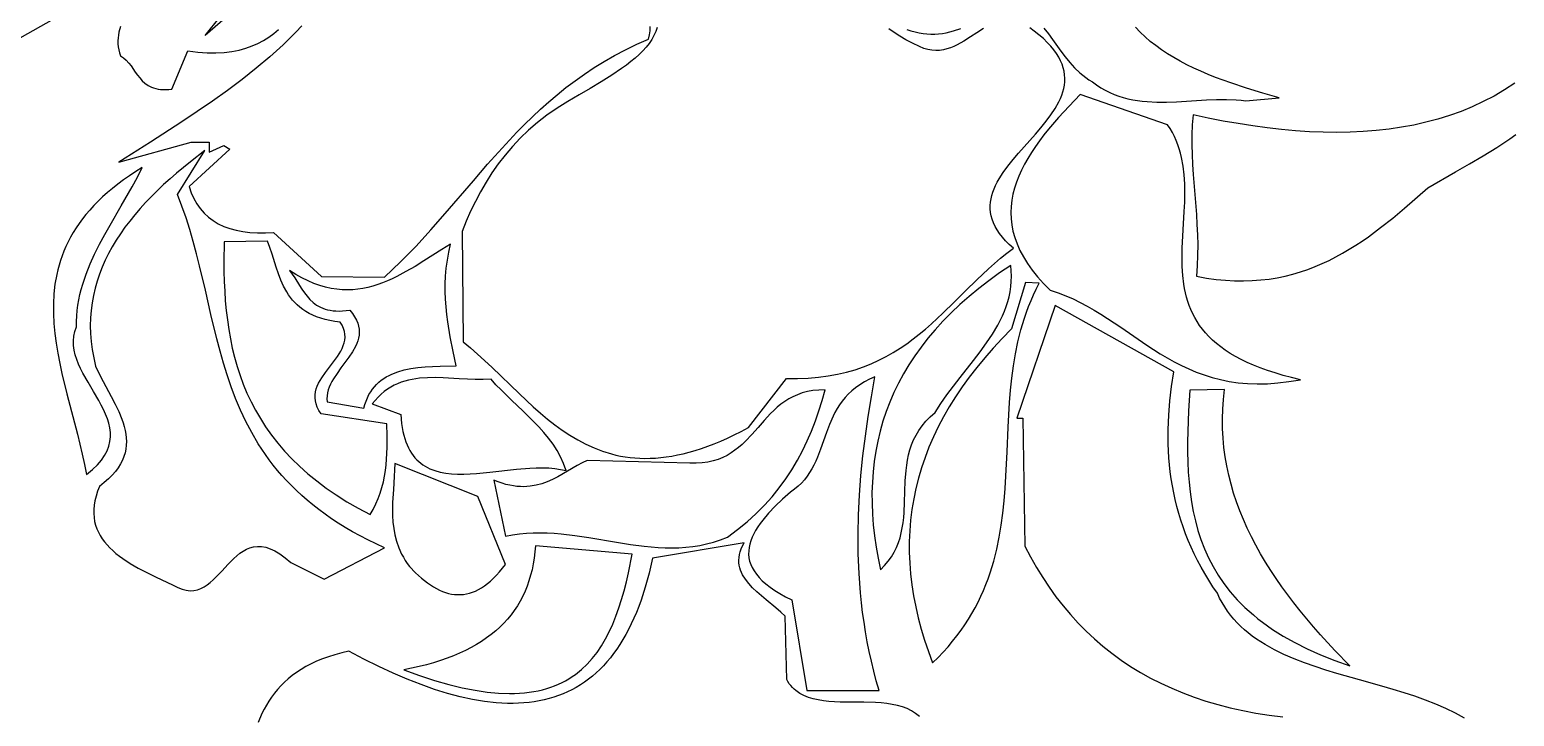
# Model space of a CAD drawing. Header units: metres. Extents: x 0 to 50, y 0 to 50.4.
# Drawn here: x 8.03 to 21.48, y 7.44 to 13.66 of the extents above; entities that cross this region are included whole.
import ezdxf

# ---------------------------------------------------------------- set-up
doc = ezdxf.new("R2010")
doc.units = ezdxf.units.M

msp = doc.modelspace()

# ---------------------------------------------------------------- linework, layer by layer
for points in [[(11.296112, 15.066294), (9.623629, 13.613235), (9.623629, 13.613235), (9.7585, 13.780145)], [(7.947751, 13.591566), (9.074972, 14.232446)], [(8.854629, 13.693369), (8.841098, 13.642131), (8.836418, 13.616236), (8.833307, 13.590142), (8.831899, 13.563838), (8.83233, 13.537314), (8.834733, 13.510557), (8.839242, 13.483559), (8.845992, 13.456306), (8.855118, 13.428789), (8.855118, 13.428789), (8.883349, 13.409654), (8.908297, 13.387449), (8.930693, 13.362839), (8.951266, 13.336491), (8.989858, 13.281245), (9.009337, 13.253681), (9.029909, 13.227043), (9.052304, 13.201999), (9.077252, 13.179215), (9.105481, 13.159356), (9.137722, 13.14309), (9.155574, 13.136512), (9.174703, 13.131082), (9.195199, 13.126884), (9.217153, 13.123999), (9.240658, 13.122513), (9.265803, 13.122508), (9.29268, 13.124067), (9.321381, 13.127274), (9.466825, 13.473946), (9.466825, 13.473946), (9.5567, 13.46239), (9.64106, 13.456214), (9.720183, 13.455149), (9.79435, 13.458922), (9.86384, 13.467261), (9.928933, 13.479896), (9.989907, 13.496553), (10.047044, 13.516963), (10.100621, 13.540853), (10.15092, 13.567951), (10.198219, 13.597987), (10.242798, 13.630688), (10.284937, 13.665782)], [(10.496858, 13.699188), (10.441964, 13.641276), (10.385617, 13.584464), (10.327886, 13.528701), (10.268834, 13.473937), (10.208529, 13.42012), (10.084424, 13.315126), (9.9561, 13.213313), (9.824087, 13.114276), (9.688913, 13.017607), (9.551109, 12.922902), (9.411203, 12.829755), (9.127208, 12.646508), (8.841162, 12.464618)], [(8.841162, 12.464618), (9.494262, 12.646752), (9.659394, 12.646752), (9.659394, 12.555953), (9.790553, 12.616267), (9.845234, 12.581793), (9.476493, 12.244003), (9.476493, 12.244003), (9.49582, 12.187939), (9.519165, 12.135856), (9.546482, 12.08776), (9.577724, 12.043656), (9.612847, 12.00355), (9.651803, 11.967446), (9.694547, 11.935351), (9.741031, 11.90727), (9.791211, 11.883208), (9.84504, 11.863171), (9.902472, 11.847164), (9.963461, 11.835193), (10.02796, 11.827263), (10.095924, 11.823379), (10.167306, 11.823547), (10.24206, 11.827773), (10.675266, 11.430391), (11.245613, 11.423781), (11.245613, 11.423781), (11.320056, 11.492482), (11.392512, 11.562331), (11.463182, 11.633205), (11.532266, 11.70498), (11.666475, 11.85074), (11.796744, 11.998624), (12.051866, 12.296818), (12.179924, 12.445153), (12.31045, 12.591665), (12.377139, 12.663928), (12.445046, 12.735365), (12.514372, 12.805853), (12.585315, 12.875268), (12.658078, 12.943487), (12.732859, 13.010386), (12.80986, 13.075842), (12.88928, 13.139732), (12.97132, 13.201932), (13.056181, 13.262319), (13.144061, 13.320769), (13.235163, 13.377159), (13.329685, 13.431366), (13.427829, 13.483267), (13.529794, 13.532737), (13.635782, 13.579654), (13.635782, 13.579654), (13.647054, 13.617863), (13.652489, 13.655401), (13.652561, 13.692324)], [(13.715123, 13.683999), (13.702528, 13.647022), (13.685942, 13.610837), (13.665588, 13.575398), (13.641689, 13.540661), (13.614466, 13.506581), (13.584143, 13.473112), (13.550942, 13.440211), (13.515085, 13.407831), (13.476795, 13.375929), (13.436294, 13.344459), (13.393804, 13.313376), (13.303749, 13.252192), (13.208409, 13.192019), (13.109564, 13.132496), (13.008992, 13.073264), (13.008992, 13.073264), (12.905843, 13.015224), (12.808676, 12.954051), (12.71726, 12.889868), (12.631369, 12.822796), (12.550772, 12.752957), (12.475242, 12.680473), (12.40455, 12.605467), (12.338467, 12.52806), (12.276764, 12.448373), (12.219214, 12.36653), (12.165586, 12.282652), (12.115652, 12.19686), (12.069184, 12.109278), (12.025953, 12.020026), (11.985731, 11.929226), (11.948288, 11.837002), (11.957795, 10.837534), (11.957795, 10.837534), (12.024097, 10.782028), (12.089227, 10.724745), (12.216819, 10.606366), (12.467209, 10.364967), (12.59337, 10.24801), (12.657427, 10.191793), (12.722417, 10.13759), (12.788548, 10.085779), (12.856032, 10.036739), (12.925078, 9.990849), (12.995897, 9.948488), (13.068699, 9.910035), (13.143693, 9.875869), (13.221091, 9.84637), (13.301102, 9.821915), (13.342154, 9.811697), (13.383937, 9.802883), (13.426479, 9.79552), (13.469806, 9.789655), (13.513944, 9.785335), (13.558919, 9.782609), (13.604758, 9.781522), (13.651486, 9.782123), (13.699131, 9.784458), (13.747718, 9.788576), (13.797274, 9.794524), (13.847824, 9.802349), (13.899396, 9.812098), (13.952016, 9.823819), (14.005709, 9.837559), (14.060502, 9.853365), (14.116421, 9.871286), (14.173494, 9.891367), (14.231745, 9.913657), (14.291201, 9.938204), (14.351888, 9.965053), (14.413834, 9.994253), (14.477063, 10.025852), (14.541603, 10.059895), (14.885857, 10.50632), (14.885857, 10.50632), (14.986837, 10.505436), (15.083447, 10.50891), (15.175888, 10.51655), (15.264358, 10.528162), (15.349059, 10.543555), (15.430189, 10.562536), (15.507948, 10.584912), (15.582537, 10.610492), (15.654154, 10.639082), (15.723001, 10.67049), (15.789276, 10.704524), (15.853179, 10.740991), (15.914911, 10.7797), (15.974671, 10.820456), (16.032658, 10.863069), (16.089074, 10.907345), (16.144116, 10.953092), (16.197986, 11.000118), (16.303008, 11.097235), (16.405736, 11.197158), (16.507769, 11.298346), (16.610705, 11.39926), (16.716144, 11.49836), (16.770302, 11.546749), (16.825684, 11.594108), (16.882491, 11.640243), (16.940922, 11.684962), (16.940922, 11.684962), (16.903675, 11.718786), (16.870468, 11.752286), (16.841167, 11.785472), (16.815638, 11.818355), (16.793748, 11.850947), (16.775364, 11.883257), (16.76035, 11.915299), (16.748574, 11.947081), (16.739902, 11.978616), (16.734199, 12.009913), (16.731333, 12.040985), (16.731169, 12.071842), (16.733574, 12.102496), (16.738414, 12.132956), (16.745554, 12.163235), (16.754863, 12.193342), (16.766204, 12.22329), (16.779446, 12.253089), (16.794454, 12.28275), (16.811093, 12.312283), (16.848735, 12.371014), (16.891301, 12.429368), (16.937721, 12.487434), (16.986924, 12.545299), (17.089403, 12.66078), (17.140538, 12.718571), (17.190176, 12.776512), (17.237247, 12.834693), (17.280682, 12.8932), (17.31941, 12.952121), (17.352361, 13.011544), (17.366335, 13.041472), (17.378465, 13.071558), (17.388615, 13.101813), (17.396651, 13.132249), (17.402441, 13.162877), (17.405851, 13.193706), (17.406746, 13.22475), (17.404993, 13.256017), (17.400458, 13.28752), (17.393008, 13.319269), (17.382508, 13.351276), (17.368825, 13.383551), (17.351825, 13.416105), (17.331375, 13.448949), (17.30734, 13.482095), (17.279587, 13.515553), (17.247982, 13.549334), (17.212391, 13.583449), (17.17268, 13.617909), (17.128717, 13.652726), (17.128717, 13.652726), (17.090421, 13.681576)], [(16.669113, 13.673928), (16.610775, 13.637118), (16.552424, 13.598582), (16.493449, 13.561067), (16.433233, 13.527316), (16.402469, 13.51271), (16.371165, 13.500075), (16.339244, 13.489754), (16.306629, 13.482089), (16.273244, 13.477425), (16.239013, 13.476103), (16.203857, 13.478468), (16.167701, 13.484862), (16.130468, 13.495629), (16.092081, 13.511111), (16.092081, 13.511111), (16.027354, 13.541305), (15.967347, 13.572488), (15.911919, 13.604635), (15.860925, 13.637724), (15.814224, 13.671731)], [(15.975522, 13.667606), (16.013021, 13.654688), (16.050056, 13.644179), (16.086649, 13.635997), (16.122821, 13.630059), (16.158592, 13.62628), (16.193986, 13.624578), (16.229021, 13.624871), (16.263721, 13.627073), (16.298106, 13.631103), (16.332196, 13.636877), (16.366014, 13.644311), (16.399581, 13.653324), (16.466045, 13.675749)], [(17.216148, 13.677162), (17.257467, 13.627219), (17.296391, 13.575581), (17.371553, 13.470268), (17.41004, 13.418116), (17.45063, 13.367318), (17.494447, 13.318634), (17.542615, 13.272827), (17.568682, 13.251241), (17.596259, 13.230659), (17.625486, 13.211178), (17.656503, 13.192892), (17.656503, 13.192892), (17.694738, 13.164109), (17.733614, 13.138325), (17.7731, 13.115391), (17.813165, 13.095158), (17.85378, 13.077476), (17.894914, 13.062197), (17.936536, 13.049171), (17.978616, 13.038249), (18.021123, 13.029283), (18.064028, 13.022124), (18.107299, 13.016621), (18.150907, 13.012626), (18.23901, 13.008564), (18.328093, 13.008746), (18.417913, 13.011977), (18.508226, 13.017066), (18.689361, 13.028046), (18.779694, 13.031552), (18.869548, 13.032144), (18.958679, 13.02863), (19.002897, 13.024961), (19.046843, 13.019818), (19.348962, 13.047041), (19.348962, 13.047041), (19.198852, 13.089474), (19.051957, 13.134184), (18.909077, 13.181744), (18.771011, 13.232729), (18.704032, 13.259684), (18.638557, 13.28771), (18.574685, 13.316879), (18.512516, 13.347262), (18.452149, 13.378932), (18.393685, 13.411958), (18.337223, 13.446414), (18.282864, 13.482371), (18.230707, 13.519901), (18.180852, 13.559075), (18.1334, 13.599965), (18.088449, 13.642642), (18.0461, 13.687179)], [(21.482111, 13.178827), (21.388763, 13.118715), (21.293286, 13.063342), (21.195706, 13.012619), (21.096049, 12.966457), (20.994338, 12.924766), (20.8906, 12.887457), (20.784859, 12.854441), (20.67714, 12.825629), (20.56747, 12.80093), (20.455872, 12.780258), (20.342372, 12.76352), (20.226996, 12.75063), (20.109768, 12.741497), (19.990714, 12.736031), (19.869858, 12.734145), (19.747226, 12.735748), (19.622843, 12.740752), (19.496734, 12.749066), (19.368925, 12.760603), (19.23944, 12.775271), (19.108304, 12.792983), (18.975544, 12.813649), (18.841183, 12.83718), (18.705247, 12.863486), (18.567762, 12.892479), (18.567762, 12.892479), (18.560558, 12.802158), (18.557019, 12.712117), (18.556622, 12.622265), (18.558841, 12.532512), (18.563152, 12.44277), (18.569031, 12.352949), (18.583394, 12.172707), (18.597734, 11.991071), (18.603584, 11.899506), (18.607855, 11.807323), (18.610022, 11.714432), (18.609561, 11.620744), (18.605947, 11.526169), (18.598656, 11.430618), (18.598656, 11.430618), (18.688419, 11.414713), (18.775888, 11.402734), (18.861137, 11.394553), (18.944238, 11.39004), (19.025262, 11.389068), (19.104284, 11.391506), (19.181374, 11.397227), (19.256606, 11.406102), (19.330051, 11.418002), (19.401783, 11.432799), (19.471874, 11.450363), (19.540395, 11.470567), (19.60742, 11.493281), (19.673021, 11.518376), (19.737271, 11.545725), (19.800241, 11.575198), (19.862004, 11.606667), (19.922633, 11.640002), (19.9822, 11.675076), (20.040778, 11.711759), (20.098438, 11.749923), (20.155254, 11.78944), (20.266641, 11.872014), (20.375518, 11.958453), (20.482465, 12.047727), (20.692885, 12.23066), (20.692885, 12.23066), (20.945004, 12.3758), (21.071376, 12.448638), (21.196144, 12.522555), (21.31795, 12.598228), (21.435436, 12.676332), (21.492135, 12.716507)], [(17.544844, 13.076217), (17.544844, 13.076217), (17.444998, 12.97222), (17.349634, 12.867968), (17.260164, 12.763324), (17.21808, 12.710811), (17.177999, 12.65815), (17.140096, 12.605321), (17.104549, 12.552308), (17.071533, 12.499095), (17.041225, 12.445663), (17.013801, 12.391995), (16.989438, 12.338075), (16.968312, 12.283886), (16.950599, 12.229409), (16.936475, 12.174628), (16.926118, 12.119526), (16.919702, 12.064085), (16.917406, 12.008288), (16.919404, 11.952119), (16.925874, 11.89556), (16.936991, 11.838594), (16.952932, 11.781203), (16.973874, 11.723371), (16.999992, 11.66508), (17.031464, 11.606313), (17.068465, 11.547053), (17.111171, 11.487283), (17.15976, 11.426985), (17.214407, 11.366144), (17.275288, 11.30474), (17.275288, 11.30474), (17.346215, 11.281322), (17.414983, 11.25488), (17.481809, 11.225704), (17.546906, 11.194084), (17.610489, 11.160309), (17.672774, 11.124671), (17.733975, 11.087459), (17.794307, 11.048962), (17.913223, 10.969278), (18.031241, 10.887938), (18.150079, 10.807263), (18.271457, 10.729573), (18.333635, 10.692573), (18.397093, 10.657189), (18.462045, 10.623711), (18.528705, 10.59243), (18.59729, 10.563635), (18.668013, 10.537617), (18.74109, 10.514665), (18.816735, 10.49507), (18.895163, 10.479122), (18.976589, 10.46711), (19.061228, 10.459324), (19.149295, 10.456056), (19.241004, 10.457594), (19.336571, 10.464229), (19.43621, 10.476251), (19.540136, 10.49395), (19.540136, 10.49395), (19.459523, 10.51313), (19.382967, 10.533415), (19.310367, 10.554777), (19.241622, 10.577188), (19.176629, 10.600622), (19.115289, 10.62505), (19.057499, 10.650446), (19.003157, 10.676781), (18.952164, 10.704029), (18.904416, 10.732161), (18.859814, 10.76115), (18.818255, 10.79097), (18.779639, 10.821591), (18.743863, 10.852987), (18.710826, 10.885131), (18.680428, 10.917994), (18.652566, 10.95155), (18.62714, 10.985771), (18.604047, 11.020629), (18.583187, 11.056097), (18.564458, 11.092147), (18.54776, 11.128752), (18.532989, 11.165885), (18.520046, 11.203517), (18.508828, 11.241623), (18.499235, 11.280173), (18.491165, 11.31914), (18.484516, 11.358498), (18.475078, 11.438273), (18.470111, 11.519279), (18.468802, 11.601295), (18.470342, 11.684102), (18.478721, 11.851207), (18.488762, 12.018836), (18.492378, 12.102297), (18.493976, 12.18523), (18.492746, 12.267414), (18.487876, 12.348629), (18.478556, 12.428657), (18.463975, 12.507276), (18.454458, 12.545988), (18.443321, 12.584267), (18.430463, 12.622083), (18.415784, 12.65941), (18.399181, 12.69622), (18.380552, 12.732485), (18.359798, 12.768179), (18.336816, 12.803273), (17.544844, 13.076217)], [(9.619108, 12.569646), (9.619108, 12.569646), (9.488551, 12.468701), (9.363997, 12.365861), (9.304183, 12.31367), (9.246124, 12.26093), (9.189905, 12.207619), (9.13561, 12.15371), (9.083324, 12.09918), (9.033131, 12.044004), (8.985118, 11.988156), (8.939367, 11.931613), (8.895965, 11.874349), (8.854995, 11.81634), (8.816543, 11.757561), (8.780693, 11.697987), (8.74753, 11.637594), (8.717138, 11.576357), (8.689603, 11.514252), (8.665009, 11.451253), (8.643441, 11.387336), (8.624984, 11.322476), (8.609722, 11.256648), (8.59774, 11.189828), (8.589122, 11.121992), (8.583955, 11.053113), (8.582321, 10.983169), (8.584306, 10.912133), (8.589995, 10.839982), (8.599473, 10.76669), (8.612824, 10.692233), (8.630132, 10.616586), (8.630132, 10.616586), (8.662179, 10.547629), (8.697392, 10.478857), (8.771194, 10.341814), (8.806725, 10.273514), (8.839303, 10.205343), (8.867397, 10.137288), (8.879285, 10.103298), (8.889479, 10.069333), (8.897787, 10.035388), (8.904019, 10.001464), (8.907982, 9.967558), (8.909487, 9.933668), (8.90834, 9.899793), (8.904353, 9.86593), (8.897332, 9.832079), (8.887087, 9.798237), (8.873428, 9.764402), (8.856161, 9.730573), (8.835097, 9.696748), (8.810044, 9.662926), (8.780811, 9.629103), (8.747207, 9.59528), (8.70904, 9.561453), (8.66612, 9.527621), (8.66612, 9.527621), (8.648412, 9.48284), (8.634409, 9.439604), (8.623991, 9.397868), (8.617033, 9.357587), (8.613416, 9.318714), (8.613016, 9.281203), (8.615712, 9.245009), (8.621381, 9.210086), (8.629902, 9.176388), (8.641152, 9.143869), (8.65501, 9.112483), (8.671354, 9.082185), (8.690061, 9.052928), (8.71101, 9.024668), (8.734078, 8.997357), (8.759144, 8.97095), (8.786085, 8.945401), (8.814781, 8.920665), (8.845107, 8.896696), (8.876944, 8.873447), (8.944657, 8.828928), (9.016944, 8.786743), (9.09283, 8.746523), (9.171338, 8.707903), (9.332317, 8.633994), (9.332317, 8.633994), (9.373708, 8.611273), (9.412938, 8.595495), (9.450173, 8.586153), (9.485575, 8.582742), (9.519308, 8.584754), (9.551537, 8.591683), (9.582425, 8.603022), (9.612136, 8.618265), (9.640835, 8.636904), (9.668684, 8.658433), (9.695848, 8.682346), (9.72249, 8.708136), (9.774867, 8.763319), (9.827124, 8.81993), (9.880574, 8.873915), (9.908155, 8.898656), (9.936527, 8.92122), (9.965851, 8.941102), (9.996293, 8.957793), (10.028016, 8.970788), (10.061185, 8.97958), (10.095962, 8.983662), (10.132512, 8.982528), (10.170999, 8.975671), (10.211587, 8.962584), (10.254439, 8.94276), (10.299719, 8.915694), (10.347592, 8.880878), (10.39822, 8.837805), (10.698506, 8.686737), (11.245628, 8.971567), (11.245628, 8.971567), (11.169284, 9.00665), (11.095665, 9.042601), (11.024708, 9.0794), (10.956356, 9.117028), (10.890549, 9.155467), (10.827227, 9.194697), (10.76633, 9.2347), (10.7078, 9.275455), (10.651577, 9.316945), (10.597601, 9.35915), (10.545812, 9.402052), (10.496152, 9.44563), (10.448561, 9.489867), (10.402979, 9.534743), (10.359347, 9.580238), (10.317605, 9.626335), (10.277694, 9.673014), (10.239554, 9.720256), (10.203127, 9.768042), (10.168351, 9.816353), (10.135169, 9.865169), (10.10352, 9.914473), (10.044584, 10.014465), (9.991067, 10.116176), (9.942495, 10.219453), (9.89839, 10.324146), (9.858278, 10.430101), (9.821681, 10.537166), (9.788125, 10.645189), (9.757132, 10.754019), (9.728228, 10.863501), (9.674782, 11.083818), (9.623978, 11.304923), (9.572009, 11.525598), (9.544397, 11.635393), (9.515067, 11.744624), (9.483542, 11.853139), (9.449346, 11.960785), (9.412003, 12.06741), (9.371038, 12.172862), (9.619108, 12.569646)], [(9.052362, 12.415802), (9.052362, 12.415802), (8.993218, 12.378793), (8.936801, 12.341436), (8.883056, 12.303737), (8.831932, 12.265704), (8.783374, 12.227344), (8.737329, 12.188664), (8.693745, 12.14967), (8.652568, 12.11037), (8.613745, 12.070771), (8.577223, 12.03088), (8.542948, 11.990703), (8.510868, 11.950249), (8.48093, 11.909522), (8.45308, 11.868532), (8.427264, 11.827284), (8.403431, 11.785786), (8.381527, 11.744044), (8.361498, 11.702067), (8.343291, 11.65986), (8.326854, 11.61743), (8.312133, 11.574785), (8.299075, 11.531932), (8.287627, 11.488877), (8.277735, 11.445628), (8.262409, 11.358575), (8.252672, 11.270828), (8.248098, 11.182443), (8.248263, 11.093477), (8.25274, 11.003984), (8.261105, 10.914022), (8.272933, 10.823646), (8.287798, 10.732911), (8.305274, 10.641875), (8.324938, 10.550592), (8.369123, 10.367511), (8.465023, 10.000856), (8.509932, 9.818177), (8.530139, 9.727195), (8.548279, 9.636526), (8.548279, 9.636526), (8.601286, 9.679534), (8.645924, 9.72232), (8.68267, 9.764897), (8.712002, 9.807281), (8.734396, 9.849484), (8.750328, 9.891521), (8.760276, 9.933407), (8.764715, 9.975154), (8.764124, 10.016778), (8.758978, 10.058293), (8.749755, 10.099712), (8.73693, 10.14105), (8.720982, 10.18232), (8.702386, 10.223538), (8.681619, 10.264716), (8.659159, 10.30587), (8.611063, 10.388159), (8.561912, 10.470518), (8.51552, 10.553061), (8.49455, 10.594435), (8.475701, 10.635898), (8.459448, 10.677464), (8.446268, 10.719145), (8.436639, 10.760957), (8.431037, 10.802913), (8.429938, 10.845028), (8.43382, 10.887316), (8.443159, 10.929791), (8.458432, 10.972466), (8.458432, 10.972466), (8.458217, 11.022659), (8.460232, 11.072276), (8.464374, 11.121341), (8.470543, 11.169879), (8.478637, 11.217916), (8.488552, 11.265474), (8.500189, 11.312581), (8.513444, 11.35926), (8.544403, 11.451434), (8.580615, 11.542196), (8.621264, 11.631743), (8.665537, 11.720275), (8.712618, 11.80799), (8.761692, 11.895087), (8.86256, 12.06822), (8.961623, 12.241262), (9.008441, 12.328246), (9.052362, 12.415802)], [(9.794104, 11.741903), (9.794104, 11.741903), (9.791662, 11.562292), (9.792476, 11.473122), (9.794852, 11.384433), (9.798942, 11.296268), (9.804899, 11.208671), (9.812877, 11.121683), (9.823028, 11.03535), (9.835505, 10.949713), (9.850462, 10.864815), (9.868052, 10.780701), (9.888428, 10.697413), (9.911743, 10.614994), (9.938149, 10.533487), (9.967801, 10.452936), (10.000851, 10.373383), (10.037452, 10.294872), (10.077757, 10.217446), (10.12192, 10.141148), (10.170094, 10.066021), (10.222431, 9.992108), (10.279084, 9.919452), (10.340208, 9.848097), (10.405954, 9.778086), (10.476476, 9.709461), (10.551927, 9.642267), (10.632461, 9.576545), (10.718229, 9.512339), (10.809386, 9.449693), (10.906084, 9.388649), (11.008477, 9.329251), (11.116717, 9.271541), (11.116717, 9.271541), (11.144446, 9.319558), (11.168729, 9.368219), (11.189783, 9.417482), (11.207825, 9.467304), (11.223073, 9.517643), (11.235743, 9.568458), (11.246051, 9.619704), (11.254216, 9.671341), (11.260454, 9.723326), (11.264982, 9.775617), (11.269777, 9.880948), (11.270335, 9.986994), (11.268393, 10.093419), (10.673038, 10.186182), (10.673038, 10.186182), (10.653078, 10.216524), (10.637842, 10.246131), (10.62702, 10.275048), (10.620305, 10.303321), (10.617387, 10.330993), (10.617958, 10.358111), (10.621708, 10.384719), (10.62833, 10.410862), (10.637514, 10.436585), (10.648952, 10.461932), (10.662336, 10.486949), (10.677355, 10.51168), (10.711069, 10.560466), (10.747624, 10.608649), (10.78455, 10.656588), (10.819377, 10.704642), (10.849636, 10.75317), (10.862281, 10.777725), (10.872858, 10.802532), (10.881058, 10.827638), (10.886572, 10.853087), (10.889092, 10.878924), (10.888309, 10.905194), (10.883914, 10.931942), (10.875599, 10.959213), (10.863055, 10.987051), (10.845972, 11.015501), (10.845972, 11.015501), (10.797093, 11.022021), (10.751263, 11.030255), (10.708359, 11.040139), (10.66826, 11.051608), (10.630843, 11.064595), (10.595984, 11.079036), (10.56356, 11.094865), (10.533449, 11.112016), (10.505529, 11.130424), (10.479675, 11.150024), (10.455766, 11.17075), (10.433679, 11.192537), (10.41329, 11.215319), (10.394478, 11.239031), (10.377118, 11.263607), (10.36109, 11.288982), (10.332531, 11.341867), (10.307821, 11.397162), (10.285976, 11.454343), (10.266014, 11.512888), (10.227809, 11.631972), (10.207601, 11.691464), (10.185345, 11.750225), (9.794104, 11.741903)], [(10.386073, 11.482391), (10.386073, 11.482391), (10.41052, 11.450154), (10.433309, 11.416694), (10.476431, 11.34827), (10.498025, 11.314389), (10.520481, 11.281452), (10.544428, 11.249999), (10.570497, 11.220572), (10.599317, 11.193714), (10.631519, 11.169965), (10.667732, 11.149867), (10.68754, 11.141356), (10.708587, 11.133962), (10.730952, 11.127751), (10.754713, 11.122791), (10.77995, 11.119151), (10.806741, 11.116897), (10.835165, 11.116098), (10.8653, 11.11682), (10.931021, 11.123103), (10.931021, 11.123103), (10.955697, 11.092889), (10.975843, 11.06333), (10.991711, 11.034386), (11.003554, 11.006022), (11.011623, 10.978198), (11.016172, 10.950879), (11.017453, 10.924025), (11.015718, 10.8976), (11.01122, 10.871565), (11.004212, 10.845884), (10.994946, 10.820518), (10.983675, 10.795431), (10.956125, 10.745939), (10.923583, 10.697109), (10.851605, 10.600226), (10.816207, 10.551573), (10.783899, 10.502378), (10.769533, 10.477483), (10.756698, 10.45234), (10.745645, 10.42691), (10.736626, 10.401157), (10.729894, 10.375043), (10.725702, 10.34853), (10.724301, 10.32158), (10.725946, 10.294157), (11.057942, 10.235817), (11.057942, 10.235817), (11.067769, 10.269478), (11.079043, 10.301102), (11.091725, 10.330753), (11.105775, 10.358494), (11.121155, 10.384388), (11.137823, 10.408501), (11.155742, 10.430895), (11.174871, 10.451634), (11.195172, 10.470782), (11.216604, 10.488403), (11.239128, 10.50456), (11.262706, 10.519318), (11.287296, 10.532739), (11.312861, 10.544888), (11.366753, 10.565625), (11.424068, 10.582037), (11.484489, 10.594634), (11.547701, 10.603928), (11.613388, 10.610427), (11.681235, 10.614641), (11.750926, 10.617081), (11.894577, 10.618678), (11.894577, 10.618678), (11.866538, 10.750155), (11.840706, 10.882912), (11.819102, 11.017234), (11.810515, 11.085071), (11.803742, 11.153405), (11.799035, 11.222272), (11.796647, 11.291709), (11.79683, 11.36175), (11.799835, 11.432432), (11.805916, 11.503789), (11.815325, 11.575857), (11.828314, 11.648672), (11.845135, 11.72227), (11.845135, 11.72227), (11.764811, 11.673356), (11.684494, 11.622591), (11.603873, 11.571339), (11.522636, 11.520967), (11.440471, 11.472842), (11.357065, 11.428328), (11.314799, 11.407852), (11.272106, 11.388792), (11.228946, 11.371318), (11.185281, 11.355601), (11.141072, 11.341811), (11.096279, 11.33012), (11.050864, 11.320698), (11.004788, 11.313715), (10.958011, 11.309344), (10.910495, 11.307753), (10.8622, 11.309115), (10.813087, 11.313599), (10.763118, 11.321378), (10.712254, 11.33262), (10.660454, 11.347498), (10.607682, 11.366182), (10.553896, 11.388842), (10.499059, 11.41565), (10.44313, 11.446776), (10.386073, 11.482391)], [(16.916852, 11.529362), (16.916852, 11.529362), (16.815834, 11.460702), (16.719349, 11.390858), (16.627358, 11.319837), (16.539821, 11.247642), (16.456698, 11.174281), (16.377951, 11.099759), (16.303539, 11.024082), (16.233423, 10.947255), (16.167565, 10.869283), (16.105924, 10.790174), (16.04846, 10.709932), (15.995135, 10.628562), (15.945909, 10.546072), (15.900743, 10.462465), (15.859597, 10.377749), (15.822431, 10.291929), (15.789206, 10.20501), (15.759883, 10.116997), (15.734422, 10.027898), (15.712784, 9.937717), (15.69493, 9.84646), (15.680819, 9.754133), (15.670412, 9.660741), (15.663671, 9.566291), (15.660555, 9.470787), (15.661025, 9.374236), (15.665041, 9.276643), (15.672565, 9.178014), (15.683556, 9.078354), (15.697975, 8.977669), (15.715783, 8.875966), (15.73694, 8.773249), (15.73694, 8.773249), (15.774878, 8.81134), (15.808063, 8.850613), (15.836827, 8.89099), (15.8615, 8.932394), (15.882412, 8.974748), (15.899894, 9.017977), (15.914275, 9.062003), (15.925886, 9.10675), (15.935058, 9.15214), (15.942121, 9.198097), (15.947405, 9.244545), (15.95124, 9.291406), (15.955886, 9.386063), (15.958703, 9.481454), (15.962332, 9.576964), (15.969416, 9.671981), (15.97508, 9.719113), (15.982599, 9.765891), (15.992303, 9.812239), (16.004522, 9.85808), (16.019588, 9.903337), (16.03783, 9.947933), (16.059578, 9.991793), (16.085163, 10.034838), (16.114915, 10.076993), (16.149165, 10.11818), (16.188243, 10.158324), (16.232479, 10.197346), (16.232479, 10.197346), (16.283559, 10.278011), (16.339001, 10.357411), (16.397632, 10.435889), (16.45828, 10.513792), (16.580942, 10.669251), (16.640612, 10.747497), (16.697611, 10.826549), (16.750768, 10.906751), (16.798912, 10.988448), (16.820737, 11.029965), (16.840869, 11.071986), (16.859162, 11.114553), (16.875469, 11.157709), (16.889643, 11.201498), (16.901539, 11.245963), (16.911009, 11.291147), (16.917907, 11.337093), (16.922087, 11.383845), (16.923402, 11.431445), (16.921706, 11.479936), (16.916852, 11.529362)], [(16.209742, 7.928811), (16.209742, 7.928811), (16.258738, 7.97709), (16.305213, 8.025772), (16.349238, 8.074848), (16.390882, 8.124306), (16.430215, 8.174135), (16.467308, 8.224324), (16.502229, 8.274861), (16.535049, 8.325736), (16.565838, 8.376936), (16.594666, 8.428452), (16.621601, 8.480271), (16.646716, 8.532383), (16.670078, 8.584776), (16.691758, 8.63744), (16.711827, 8.690362), (16.730353, 8.743532), (16.763058, 8.85057), (16.790432, 8.958464), (16.813035, 9.067126), (16.831425, 9.176464), (16.846161, 9.28639), (16.857803, 9.396813), (16.866909, 9.507645), (16.874037, 9.618795), (16.8846, 9.841693), (16.893962, 10.06479), (16.89959, 10.176189), (16.906595, 10.287369), (16.915535, 10.398239), (16.92697, 10.508712), (16.941458, 10.618696), (16.959559, 10.728103), (16.981831, 10.836842), (17.008833, 10.944824), (17.041125, 11.05196), (17.059428, 11.105182), (17.079264, 11.158159), (17.100702, 11.21088), (17.123811, 11.263333), (17.148662, 11.315507), (17.175324, 11.367391), (17.050099, 11.374426), (16.923463, 10.953667), (16.923463, 10.953667), (16.838525, 10.867457), (16.757759, 10.780689), (16.681153, 10.693366), (16.608694, 10.605491), (16.540368, 10.517064), (16.476162, 10.428088), (16.416063, 10.338566), (16.360058, 10.248499), (16.308134, 10.157889), (16.260276, 10.066739), (16.216474, 9.97505), (16.176712, 9.882824), (16.140977, 9.790064), (16.109258, 9.696772), (16.081539, 9.602949), (16.057809, 9.508598), (16.038054, 9.41372), (16.022261, 9.318319), (16.010416, 9.222395), (16.002506, 9.125951), (15.998519, 9.02899), (15.99844, 8.931512), (16.002257, 8.83352), (16.009957, 8.735017), (16.021526, 8.636004), (16.036952, 8.536483), (16.05622, 8.436457), (16.079318, 8.335927), (16.106232, 8.234895), (16.13695, 8.133364), (16.171458, 8.031335), (16.209742, 7.928811)], [(17.318888, 11.16707), (16.972317, 10.144792), (17.026403, 10.145915), (17.045661, 8.986673), (17.045661, 8.986673), (17.096552, 8.888843), (17.150065, 8.794057), (17.206212, 8.702324), (17.265008, 8.613654), (17.326468, 8.528054), (17.390605, 8.445534), (17.457434, 8.366103), (17.526968, 8.289769), (17.599223, 8.216543), (17.674212, 8.146432), (17.751949, 8.079445), (17.832449, 8.015592), (17.915726, 7.954882), (18.001794, 7.897323), (18.090667, 7.842924), (18.18236, 7.791695), (18.276887, 7.743643), (18.374261, 7.698779), (18.474497, 7.657111), (18.57761, 7.618648), (18.683613, 7.583399), (18.792521, 7.551373), (18.904348, 7.522578), (19.019107, 7.497025), (19.136815, 7.474721), (19.257483, 7.455676), (19.381128, 7.439898)], [(21.025655, 7.426656), (20.943151, 7.473335), (20.856578, 7.516219), (20.766407, 7.555753), (20.673112, 7.59238), (20.577167, 7.626542), (20.479044, 7.658684), (20.379218, 7.689248), (20.278162, 7.718678), (20.074251, 7.775907), (19.8711, 7.833919), (19.770992, 7.864326), (19.672494, 7.896259), (19.576079, 7.93016), (19.482221, 7.966474), (19.391392, 8.005642), (19.304067, 8.04811), (19.220719, 8.094319), (19.180683, 8.118965), (19.14182, 8.144713), (19.104187, 8.171618), (19.067845, 8.199735), (19.032851, 8.229121), (18.999266, 8.259829), (18.967148, 8.291917), (18.936557, 8.325439), (18.907552, 8.36045), (18.880192, 8.397006), (18.854536, 8.435163), (18.830644, 8.474975), (18.808574, 8.516499), (18.788385, 8.559789), (18.788385, 8.559789), (18.748255, 8.618589), (18.71022, 8.677675), (18.674249, 8.737042), (18.640312, 8.796686), (18.60838, 8.856605), (18.578423, 8.916794), (18.550409, 8.97725), (18.524309, 9.03797), (18.500092, 9.09895), (18.477729, 9.160185), (18.457189, 9.221674), (18.438442, 9.283411), (18.421458, 9.345394), (18.406206, 9.407618), (18.392657, 9.470081), (18.38078, 9.532779), (18.370546, 9.595707), (18.361923, 9.658863), (18.354882, 9.722243), (18.349393, 9.785843), (18.345425, 9.84966), (18.342948, 9.91369), (18.342347, 10.042375), (18.347348, 10.171869), (18.357711, 10.302144), (18.373193, 10.43317), (18.393553, 10.56492), (17.318888, 11.16707)], [(11.134929, 10.273939), (11.392625, 10.179743), (11.392625, 10.179743), (11.400158, 10.098631), (11.405751, 10.061152), (11.412522, 10.025658), (11.420444, 9.992101), (11.429487, 9.960432), (11.439622, 9.9306), (11.450822, 9.902558), (11.463057, 9.876255), (11.476298, 9.851643), (11.490517, 9.828672), (11.505686, 9.807294), (11.521775, 9.787459), (11.538755, 9.769118), (11.556599, 9.752222), (11.575277, 9.736721), (11.59476, 9.722567), (11.615021, 9.70971), (11.657757, 9.687691), (11.703257, 9.670271), (11.75129, 9.657057), (11.801626, 9.647655), (11.854037, 9.641673), (11.908291, 9.638716), (11.964161, 9.638391), (12.021415, 9.640305), (12.079824, 9.644064), (12.19919, 9.655546), (12.441678, 9.683348), (12.561125, 9.693374), (12.619596, 9.696042), (12.676924, 9.696621), (12.732882, 9.694719), (12.787239, 9.689941), (12.839764, 9.681896), (12.89023, 9.670189), (12.89023, 9.670189), (12.879736, 9.70258), (12.867889, 9.734216), (12.840396, 9.795356), (12.80828, 9.853873), (12.772071, 9.910035), (12.732297, 9.96411), (12.689487, 10.016363), (12.644172, 10.067062), (12.59688, 10.116473), (12.498481, 10.2125), (12.398525, 10.306578), (12.301244, 10.400844), (12.25493, 10.448713), (12.210873, 10.49743), (12.210873, 10.49743), (12.140326, 10.494891), (12.068698, 10.495675), (11.996316, 10.498742), (11.923506, 10.503054), (11.777902, 10.51126), (11.705761, 10.513077), (11.634494, 10.511986), (11.564427, 10.506948), (11.495886, 10.496925), (11.46229, 10.489719), (11.429197, 10.480877), (11.396649, 10.47027), (11.364685, 10.457768), (11.333348, 10.44324), (11.302677, 10.426558), (11.272713, 10.40759), (11.243498, 10.386208), (11.215071, 10.362282), (11.187473, 10.335681), (11.160746, 10.306277), (11.134929, 10.273939)], [(15.68723, 10.519213), (15.68723, 10.519213), (15.637274, 10.497543), (15.591477, 10.474023), (15.549591, 10.448766), (15.511369, 10.421888), (15.476561, 10.393503), (15.444921, 10.363726), (15.416199, 10.33267), (15.390149, 10.300451), (15.366522, 10.267183), (15.345071, 10.232981), (15.325546, 10.197958), (15.307701, 10.16223), (15.276056, 10.089114), (15.248152, 10.01455), (15.195631, 9.864739), (15.167046, 9.791324), (15.151305, 9.75539), (15.134267, 9.720124), (15.115684, 9.685641), (15.095308, 9.652055), (15.072892, 9.619481), (15.048188, 9.588032), (15.020946, 9.557825), (14.99092, 9.528972), (14.957862, 9.501589), (14.921522, 9.47579), (14.921522, 9.47579), (14.85082, 9.412238), (14.784932, 9.348817), (14.72487, 9.285574), (14.671647, 9.222554), (14.647915, 9.191142), (14.626273, 9.159802), (14.606847, 9.128541), (14.589763, 9.097364), (14.575147, 9.066276), (14.563127, 9.035284), (14.553829, 9.004393), (14.547378, 8.973609), (14.543903, 8.942938), (14.543529, 8.912384), (14.546383, 8.881955), (14.552591, 8.851654), (14.56228, 8.821489), (14.575576, 8.791465), (14.592606, 8.761587), (14.613497, 8.731862), (14.638375, 8.702294), (14.667366, 8.67289), (14.700597, 8.643655), (14.738195, 8.614594), (14.780285, 8.585715), (14.826996, 8.557021), (14.878452, 8.52852), (14.934781, 8.500216), (15.071254, 7.678516), (15.724046, 7.678516), (15.724046, 7.678516), (15.699008, 7.766853), (15.675921, 7.855192), (15.654743, 7.943536), (15.635433, 8.031888), (15.617952, 8.12025), (15.602257, 8.208625), (15.588308, 8.297015), (15.576063, 8.385423), (15.565483, 8.473851), (15.556526, 8.562303), (15.54915, 8.65078), (15.543316, 8.739285), (15.536107, 8.916389), (15.534572, 9.093636), (15.538382, 9.271047), (15.547211, 9.448642), (15.56073, 9.626441), (15.578613, 9.804464), (15.600532, 9.982733), (15.62616, 10.161267), (15.655168, 10.340087), (15.68723, 10.519213)], [(15.235056, 10.402032), (15.235056, 10.402032), (15.178282, 10.400466), (15.125181, 10.395058), (15.075506, 10.386068), (15.029009, 10.373756), (14.985442, 10.358382), (14.944557, 10.340207), (14.906107, 10.319491), (14.869843, 10.296495), (14.835518, 10.271478), (14.802884, 10.244702), (14.771693, 10.216425), (14.741698, 10.18691), (14.684303, 10.125203), (14.628716, 10.061663), (14.572954, 9.998372), (14.515036, 9.937413), (14.484648, 9.908459), (14.452978, 9.880869), (14.419778, 9.854904), (14.384799, 9.830823), (14.347795, 9.808887), (14.308516, 9.789357), (14.266716, 9.772492), (14.222147, 9.758553), (14.17456, 9.7478), (14.123709, 9.740494), (14.069344, 9.736895), (14.011219, 9.737264), (13.081628, 9.762913), (13.081628, 9.762913), (13.036251, 9.74184), (12.991744, 9.71826), (12.903743, 9.666853), (12.81444, 9.615243), (12.768306, 9.591408), (12.720653, 9.569979), (12.671082, 9.551774), (12.619195, 9.537612), (12.564595, 9.528312), (12.536153, 9.525741), (12.506883, 9.524693), (12.476736, 9.525269), (12.445662, 9.527573), (12.413611, 9.531706), (12.380533, 9.537772), (12.346378, 9.545871), (12.311098, 9.556107), (12.274641, 9.568583), (12.236959, 9.583399), (12.342779, 9.075596), (12.342779, 9.075596), (12.405551, 9.087859), (12.468328, 9.096914), (12.53111, 9.103), (12.593896, 9.106358), (12.656687, 9.107227), (12.71948, 9.105848), (12.782276, 9.102461), (12.845075, 9.097307), (12.970675, 9.082654), (13.096277, 9.063813), (13.347465, 9.021245), (13.473043, 9.001361), (13.598603, 8.984972), (13.661375, 8.978689), (13.724141, 8.974), (13.7869, 8.971145), (13.849652, 8.970365), (13.912396, 8.971899), (13.975132, 8.975988), (14.037859, 8.982872), (14.100576, 8.992791), (14.163282, 9.005986), (14.225978, 9.022695), (14.288663, 9.043161), (14.351336, 9.067622), (14.351336, 9.067622), (14.443879, 9.136449), (14.53038, 9.20761), (14.611065, 9.281022), (14.686166, 9.3566), (14.755909, 9.434261), (14.820525, 9.513921), (14.880243, 9.595497), (14.935291, 9.678903), (14.985899, 9.764058), (15.032295, 9.850876), (15.074709, 9.939274), (15.113369, 10.029168), (15.148505, 10.120475), (15.180345, 10.21311), (15.20912, 10.306991), (15.235056, 10.402032)], [(18.538112, 10.400342), (18.538112, 10.400342), (18.527157, 10.212372), (18.519851, 10.025352), (18.51823, 9.932419), (18.518317, 9.839988), (18.520376, 9.748147), (18.524674, 9.656985), (18.531476, 9.56659), (18.541046, 9.47705), (18.55365, 9.388453), (18.569552, 9.300888), (18.589019, 9.214443), (18.612315, 9.129206), (18.639705, 9.045265), (18.671455, 8.962709), (18.70783, 8.881626), (18.749094, 8.802103), (18.795514, 8.72423), (18.847354, 8.648094), (18.904879, 8.573784), (18.968355, 8.501388), (19.038046, 8.430995), (19.075305, 8.396576), (19.114218, 8.362691), (19.154817, 8.329351), (19.197136, 8.296567), (19.241208, 8.264349), (19.287066, 8.232709), (19.334742, 8.201658), (19.384271, 8.171207), (19.489019, 8.112148), (19.601572, 8.05562), (19.722198, 8.001713), (19.851161, 7.950513), (19.988726, 7.90211), (19.988726, 7.90211), (19.852718, 8.042141), (19.722414, 8.183613), (19.6596, 8.254939), (19.598451, 8.326685), (19.539047, 8.398871), (19.481468, 8.471516), (19.425793, 8.544641), (19.372101, 8.618265), (19.320474, 8.692407), (19.270989, 8.767089), (19.223728, 8.84233), (19.178769, 8.918148), (19.136193, 8.994566), (19.096078, 9.071601), (19.058506, 9.149274), (19.023555, 9.227606), (18.991305, 9.306615), (18.961835, 9.386321), (18.935227, 9.466744), (18.911558, 9.547905), (18.89091, 9.629823), (18.873361, 9.712517), (18.858992, 9.796008), (18.847881, 9.880316), (18.84011, 9.96546), (18.835757, 10.05146), (18.834901, 10.138335), (18.837624, 10.226107), (18.844004, 10.314794), (18.854122, 10.404417), (18.538112, 10.400342)], [(11.338669, 9.735551), (11.338669, 9.735551), (11.337309, 9.676728), (11.334453, 9.617787), (11.326652, 9.499698), (11.320055, 9.381583), (11.318705, 9.322609), (11.319452, 9.263739), (11.322896, 9.205012), (11.329634, 9.146465), (11.340266, 9.088134), (11.35539, 9.030057), (11.375606, 8.972271), (11.401512, 8.914814), (11.416785, 8.88622), (11.433706, 8.857722), (11.452348, 8.829325), (11.472787, 8.801033), (11.472787, 8.801033), (11.526776, 8.745432), (11.580826, 8.696057), (11.634933, 8.653198), (11.689092, 8.617146), (11.71619, 8.601762), (11.743299, 8.588189), (11.770419, 8.576463), (11.797548, 8.566619), (11.824688, 8.558695), (11.851836, 8.552726), (11.878993, 8.548748), (11.906158, 8.546799), (11.93333, 8.546913), (11.960509, 8.549128), (11.987693, 8.55348), (12.014884, 8.560004), (12.042079, 8.568738), (12.069279, 8.579717), (12.096482, 8.592978), (12.123689, 8.608556), (12.150898, 8.626489), (12.17811, 8.646813), (12.205323, 8.669563), (12.232536, 8.694776), (12.259751, 8.722488), (12.286965, 8.752736), (12.314178, 8.785556), (12.341389, 8.820984), (12.090555, 9.437498), (11.338669, 9.735551)], [(16.089588, 7.442602), (16.055696, 7.470966), (16.018563, 7.494828), (15.978481, 7.514583), (15.935741, 7.530623), (15.890634, 7.543342), (15.84345, 7.553135), (15.794481, 7.560393), (15.744018, 7.565511), (15.692353, 7.568883), (15.586577, 7.571958), (15.479482, 7.572768), (15.373398, 7.574459), (15.321462, 7.576619), (15.270651, 7.58018), (15.221258, 7.585535), (15.173572, 7.593078), (15.127886, 7.603202), (15.084489, 7.616301), (15.043673, 7.632767), (15.00573, 7.652996), (14.970949, 7.67738), (14.954836, 7.691252), (14.939623, 7.706312), (14.925346, 7.722606), (14.912043, 7.740186), (14.899748, 7.759099), (14.888498, 7.779395), (14.875473, 8.352277), (14.875473, 8.352277), (14.833781, 8.389662), (14.790407, 8.426331), (14.702153, 8.498604), (14.659044, 8.534752), (14.617794, 8.571269), (14.579288, 8.608428), (14.544411, 8.6465), (14.514048, 8.685756), (14.489084, 8.726469), (14.478904, 8.747456), (14.470406, 8.768909), (14.4637, 8.790862), (14.458897, 8.813349), (14.456108, 8.836403), (14.455443, 8.86006), (14.457013, 8.884351), (14.460929, 8.909313), (14.467302, 8.934978), (14.476241, 8.961381), (14.487858, 8.988555), (14.502264, 9.016534), (13.672931, 8.876226), (13.672931, 8.876226), (13.642238, 8.742424), (13.607701, 8.616146), (13.569347, 8.497332), (13.548748, 8.440705), (13.527206, 8.385923), (13.504723, 8.332977), (13.481304, 8.28186), (13.456952, 8.232565), (13.43167, 8.185084), (13.405463, 8.139411), (13.378332, 8.095537), (13.350283, 8.053455), (13.321318, 8.013158), (13.291442, 7.974639), (13.260656, 7.937891), (13.228966, 7.902905), (13.196374, 7.869674), (13.162885, 7.838192), (13.1285, 7.80845), (13.093225, 7.780442), (13.057063, 7.754159), (13.020016, 7.729595), (12.982089, 7.706743), (12.943285, 7.685594), (12.903608, 7.666142), (12.86306, 7.648379), (12.821646, 7.632298), (12.77937, 7.617891), (12.736233, 7.605151), (12.692241, 7.594071), (12.647397, 7.584643), (12.601703, 7.57686), (12.555165, 7.570714), (12.507784, 7.566199), (12.459565, 7.563306), (12.410511, 7.562029), (12.360625, 7.56236), (12.309912, 7.564291), (12.258375, 7.567816), (12.15284, 7.579616), (12.04405, 7.597701), (11.932033, 7.622012), (11.816817, 7.65249), (11.698429, 7.689075), (11.576898, 7.73171), (11.452252, 7.780334), (11.324518, 7.83489), (11.193726, 7.895317), (11.059902, 7.961558), (10.923075, 8.033552), (10.923075, 8.033552), (10.858381, 8.018803), (10.796948, 8.00233), (10.738676, 7.984185), (10.683466, 7.964419), (10.631221, 7.943083), (10.581842, 7.920229), (10.535229, 7.895909), (10.491284, 7.870174), (10.449908, 7.843076), (10.411003, 7.814665), (10.374469, 7.784994), (10.340208, 7.754114), (10.308121, 7.722076), (10.27811, 7.688932), (10.250075, 7.654734), (10.223918, 7.619532), (10.199541, 7.583379), (10.176843, 7.546325), (10.155728, 7.508423), (10.136095, 7.469723), (10.100883, 7.390138)], [(11.420338, 7.866146), (11.420338, 7.866146), (11.562951, 7.81446), (11.698607, 7.770274), (11.827499, 7.733384), (11.94982, 7.703584), (12.065762, 7.680669), (12.17552, 7.664434), (12.279285, 7.654673), (12.377251, 7.651181), (12.424119, 7.651723), (12.46961, 7.653754), (12.513747, 7.65725), (12.556556, 7.662186), (12.598059, 7.668535), (12.63828, 7.676271), (12.677245, 7.68537), (12.714977, 7.695805), (12.751501, 7.707551), (12.786839, 7.720582), (12.821018, 7.734873), (12.85406, 7.750397), (12.885989, 7.76713), (12.91683, 7.785045), (12.946608, 7.804118), (12.975345, 7.824321), (13.029797, 7.868019), (13.080378, 7.915935), (13.127281, 7.967862), (13.1707, 8.023596), (13.210827, 8.082932), (13.247856, 8.145664), (13.281978, 8.211587), (13.313388, 8.280497), (13.342277, 8.352187), (13.368839, 8.426452), (13.393267, 8.503088), (13.415754, 8.581889), (13.436492, 8.66265), (13.455674, 8.745165), (13.490144, 8.914639), (12.612611, 8.989706), (12.612611, 8.989706), (12.608076, 8.933427), (12.601496, 8.878517), (12.592865, 8.824978), (12.582175, 8.772808), (12.569419, 8.722007), (12.554593, 8.672574), (12.537687, 8.62451), (12.518698, 8.577813), (12.497616, 8.532482), (12.474437, 8.488519), (12.449153, 8.445921), (12.421758, 8.40469), (12.392244, 8.364823), (12.360607, 8.326321), (12.326838, 8.289184), (12.290932, 8.25341), (12.252882, 8.219), (12.212681, 8.185953), (12.170323, 8.154268), (12.1258, 8.123945), (12.079107, 8.094984), (12.030237, 8.067384), (11.979183, 8.041145), (11.925938, 8.016266), (11.870497, 7.992747), (11.812852, 7.970587), (11.752997, 7.949785), (11.690925, 7.930343), (11.62663, 7.912258), (11.560105, 7.89553), (11.491343, 7.88016), (11.420338, 7.866146)]]:
    msp.add_lwpolyline(points)

doc.saveas('drawing.dxf')
